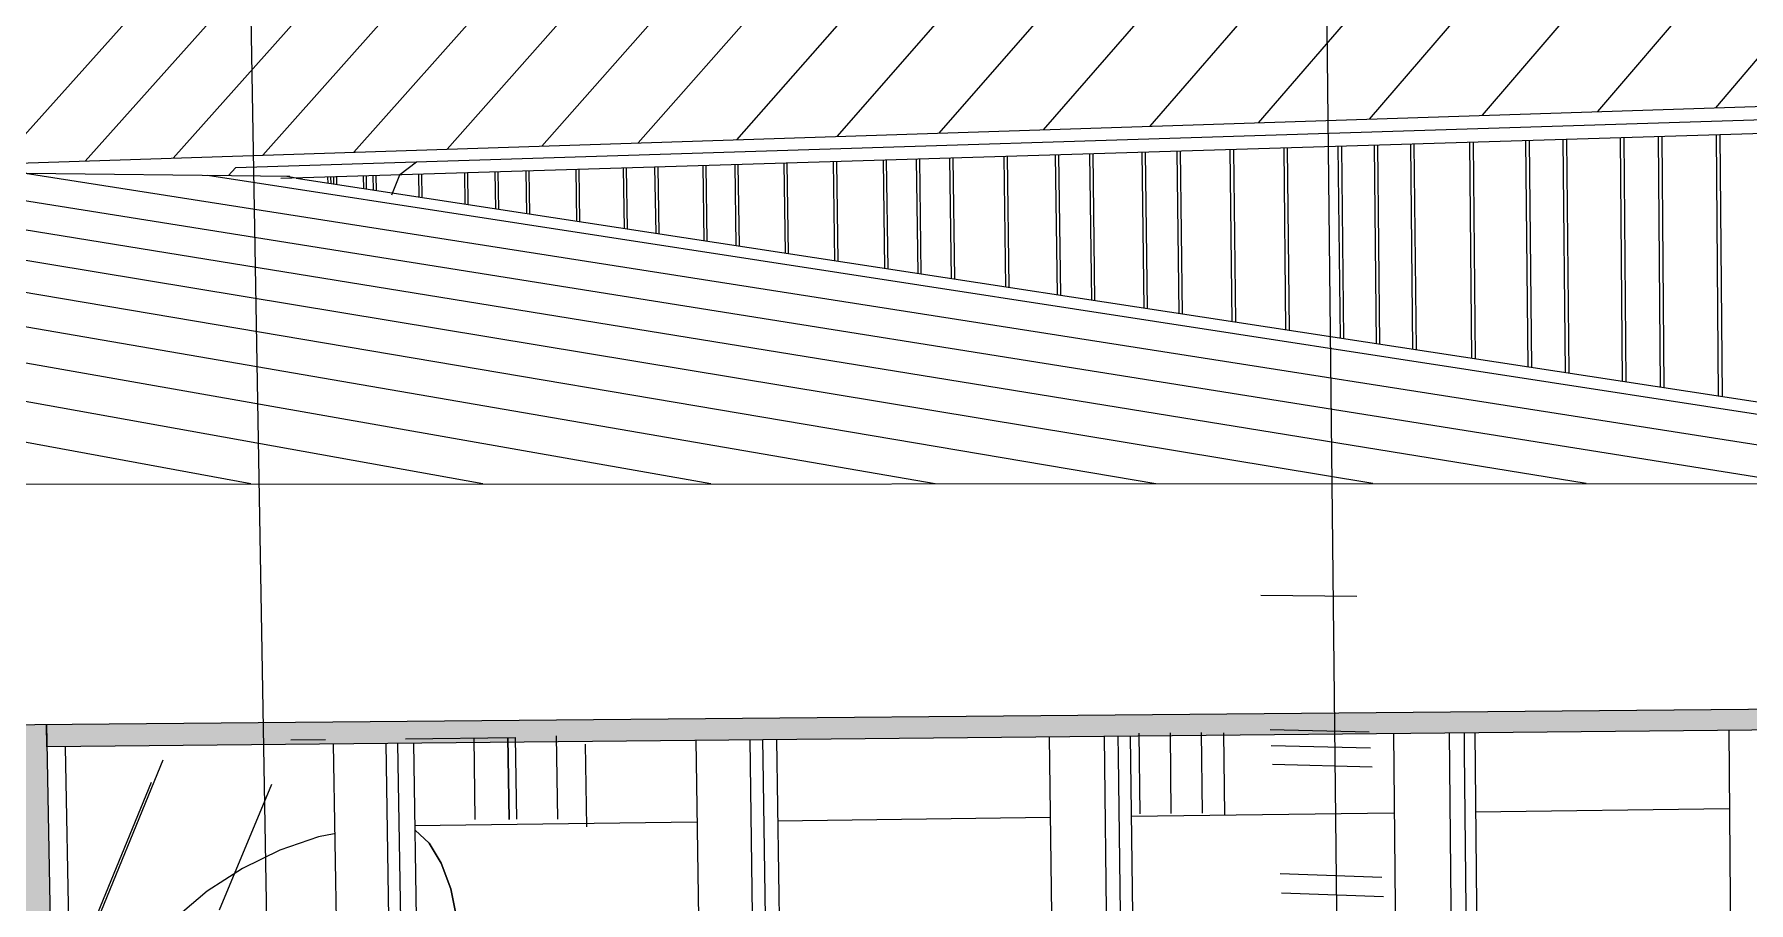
# Model space of a CAD drawing. Header units: inches. Extents: x 5690 to 5695, y -585 to 907.
# Drawn here: x 5690.4086 to 5690.5263, y 907.1718 to 907.2314 of the extents above; entities that cross this region are included whole.
import ezdxf

# ---------------------------------------------------------------- set-up
doc = ezdxf.new("R2010")
doc.units = ezdxf.units.IN
doc.header["$MEASUREMENT"] = 0
for name, color, linetype, lineweight in [('A-DOOR-2', 31, 'Continuous', 9), ('A-DOOR-FRAM', 31, 'Continuous', 9), ('A-FLOR-LEVL', 51, 'Continuous', 9), ('A-GLAZ-CURT', 52, 'Continuous', 9), ('A-GLAZ-CWMG', 51, 'Continuous', 9), ('A-ROOF', 132, 'Continuous', 13), ('A-ROOF-1', 132, 'Continuous', 9), ('A-ROOF-PATT-1', 132, 'Continuous', 9), ('A-WALL-PATT-1', 111, 'Continuous', 9), ('G-ANNO-SYMB-1', 111, 'Continuous', 9), ('I-WALL', 2, 'Continuous', 13), ('I-WALL-1', 2, 'Continuous', 9), ('M-HVAC-DUCT', 70, 'Continuous', 9), ('S-COLS', 52, 'Continuous', 9)]:
    doc.layers.add(name, color=color, linetype=linetype, lineweight=lineweight)

# ---------------------------------------------------------------- blocks, each defined once
blk = doc.blocks.new('FP_1-3D View 1')
at = {"layer": 'A-WALL-PATT-1'}
for p, q in [((5690.48718, 907.21227), (5690.48705, 907.22338)), ((5690.48741, 907.21224), (5690.48728, 907.22339)), ((5690.49083, 907.21171), (5690.4907, 907.22349)), ((5690.49107, 907.21168), (5690.49093, 907.2235)), ((5690.49452, 907.21115), (5690.49439, 907.2236)), ((5690.49476, 907.21111), (5690.49462, 907.22361)), ((5690.49825, 907.21058), (5690.49811, 907.22372)), ((5690.49849, 907.21054), (5690.49835, 907.22372)), ((5690.50073, 907.2102), (5690.50059, 907.22379)), ((5690.50097, 907.21016), (5690.50083, 907.2238)), ((5690.50322, 907.20982), (5690.50308, 907.22387)), ((5690.50347, 907.20978), (5690.50332, 907.22387)), ((5690.50728, 907.2092), (5690.50714, 907.22399)), ((5690.50753, 907.20916), (5690.50738, 907.224)), ((5690.51114, 907.20861), (5690.51099, 907.22411)), ((5690.51138, 907.20857), (5690.51124, 907.22411)), ((5690.5137, 907.20821), (5690.51355, 907.22418)), ((5690.51395, 907.20817), (5690.5138, 907.22419)), ((5690.51762, 907.20761), (5690.51747, 907.2243)), ((5690.51787, 907.20757), (5690.51772, 907.22431)), ((5690.52023, 907.20721), (5690.52008, 907.22438)), ((5690.52048, 907.20717), (5690.52033, 907.22439)), ((5690.52421, 907.2066), (5690.52407, 907.2245)), ((5690.52447, 907.20656), (5690.52432, 907.22451)), ((5690.44912, 907.2181), (5690.44905, 907.22223)), ((5690.44933, 907.21807), (5690.44926, 907.22224)), ((5690.45129, 907.21777), (5690.45122, 907.2223)), ((5690.4515, 907.21774), (5690.45143, 907.2223)), ((5690.4546, 907.21726), (5690.45452, 907.2224)), ((5690.45481, 907.21723), (5690.45474, 907.2224)), ((5690.4568, 907.21692), (5690.45672, 907.22246)), ((5690.45701, 907.21689), (5690.45693, 907.22247)), ((5690.46017, 907.21641), (5690.46008, 907.22256)), ((5690.46038, 907.21638), (5690.46029, 907.22257)), ((5690.46356, 907.21589), (5690.46347, 907.22267)), ((5690.46378, 907.21585), (5690.46369, 907.22267)), ((5690.46699, 907.21536), (5690.46689, 907.22277)), ((5690.46721, 907.21533), (5690.46711, 907.22278)), ((5690.46927, 907.21501), (5690.46917, 907.22284)), ((5690.46949, 907.21498), (5690.46939, 907.22285)), ((5690.47156, 907.21466), (5690.47146, 907.22291)), ((5690.47179, 907.21463), (5690.47168, 907.22292)), ((5690.47529, 907.21409), (5690.47518, 907.22302)), ((5690.47552, 907.21406), (5690.4754, 907.22303)), ((5690.47883, 907.21355), (5690.47871, 907.22313)), ((5690.47906, 907.21352), (5690.47894, 907.22314)), ((5690.48119, 907.21319), (5690.48106, 907.2232)), ((5690.48141, 907.21316), (5690.48129, 907.22321)), ((5690.48478, 907.21264), (5690.48466, 907.22331)), ((5690.48501, 907.2126), (5690.48489, 907.22332)), ((5690.42676, 907.22152), (5690.42676, 907.22155)), ((5690.42695, 907.22149), (5690.42695, 907.22156)), ((5690.42879, 907.22121), (5690.42878, 907.22162)), ((5690.42899, 907.22118), (5690.42898, 907.22162)), ((5690.4319, 907.22074), (5690.43188, 907.22171)), ((5690.4321, 907.2207), (5690.43208, 907.22172)), ((5690.43503, 907.22026), (5690.43501, 907.2218)), ((5690.43524, 907.22022), (5690.43521, 907.22181)), ((5690.4382, 907.21977), (5690.43816, 907.2219)), ((5690.4384, 907.21974), (5690.43837, 907.22191)), ((5690.4403, 907.21945), (5690.44026, 907.22196)), ((5690.4405, 907.21942), (5690.44046, 907.22197)), ((5690.44242, 907.21913), (5690.44237, 907.22203)), ((5690.44262, 907.21909), (5690.44258, 907.22203)), ((5690.44585, 907.2186), (5690.4458, 907.22213)), ((5690.44606, 907.21857), (5690.44601, 907.22214))]:
    blk.add_line(p, q, dxfattribs=at)
blk = doc.blocks.new('FP_13-3D View 1')
at = {"layer": 'A-ROOF-PATT-1'}
for p, q in [((5690.42349, 907.20055), (5690.3015, 907.22304)), ((5690.43941, 907.20055), (5690.31547, 907.22289)), ((5690.45506, 907.20056), (5690.32924, 907.22273)), ((5690.47045, 907.20056), (5690.34282, 907.22258)), ((5690.48559, 907.20056), (5690.35622, 907.22244)), ((5690.50048, 907.20057), (5690.36943, 907.22229)), ((5690.51512, 907.20057), (5690.38246, 907.22215)), ((5690.52953, 907.20057), (5690.39532, 907.222)), ((5690.5437, 907.20058), (5690.40801, 907.22186)), ((5690.55765, 907.20058), (5690.42052, 907.22172))]:
    blk.add_line(p, q, dxfattribs=at)
blk = doc.blocks.new('FP_21-3D View 1')
at = {"layer": 'A-WALL-PATT-1'}
for p, q in [((5690.50677, 907.18213), (5690.50676, 907.18346)), ((5690.4336, 907.18135), (5690.43358, 907.18275)), ((5690.45865, 907.18162), (5690.45863, 907.18299)), ((5690.48303, 907.18187), (5690.48301, 907.18323)), ((5690.43417, 907.14691), (5690.4336, 907.18135)), ((5690.4336, 907.18135), (5690.4336, 907.18135)), ((5690.45913, 907.14764), (5690.45865, 907.18162)), ((5690.45865, 907.18162), (5690.45865, 907.18162)), ((5690.48343, 907.14834), (5690.48303, 907.18187)), ((5690.48303, 907.18187), (5690.48303, 907.18187)), ((5690.5071, 907.14903), (5690.50677, 907.18213)), ((5690.50677, 907.18213), (5690.50677, 907.18213))]:
    blk.add_line(p, q, dxfattribs=at)
blk = doc.blocks.new('FP_46-3D View 1')
at = {"layer": 'S-COLS'}
for p, q in [((5690.48451, 907.1779), (5690.48445, 907.18344)), ((5690.48665, 907.17793), (5690.48659, 907.18346)), ((5690.48879, 907.17795), (5690.48872, 907.18348))]:
    blk.add_line(p, q, dxfattribs=at)
blk = doc.blocks.new('FP_49-3D View 1')
at = {"layer": 'A-WALL-PATT-1'}
for p, q in [((5690.42919, 907.22115), (5690.42918, 907.22163)), ((5690.42938, 907.22112), (5690.42938, 907.22163)), ((5690.43123, 907.22084), (5690.43122, 907.22169)), ((5690.43143, 907.22081), (5690.43142, 907.2217))]:
    blk.add_line(p, q, dxfattribs=at)
blk = doc.blocks.new('FP_50-3D View 1')
at = {"layer": 'A-ROOF-PATT-1'}
for p, q in [((5690.52401, 907.22638), (5690.6565, 907.38206)), ((5690.51592, 907.22612), (5690.64761, 907.38029)), ((5690.508, 907.22586), (5690.63889, 907.37855)), ((5690.50024, 907.2256), (5690.63034, 907.37685)), ((5690.49264, 907.22535), (5690.62195, 907.37518)), ((5690.48519, 907.22511), (5690.61372, 907.37354)), ((5690.47789, 907.22487), (5690.60564, 907.37193)), ((5690.47073, 907.22464), (5690.59771, 907.37035)), ((5690.46371, 907.22441), (5690.58993, 907.3688)), ((5690.45683, 907.22418), (5690.58229, 907.36728)), ((5690.45007, 907.22396), (5690.57478, 907.36578)), ((5690.44345, 907.22374), (5690.56741, 907.36432)), ((5690.43695, 907.22353), (5690.56017, 907.36287)), ((5690.43056, 907.22332), (5690.55305, 907.36146)), ((5690.4243, 907.22312), (5690.54606, 907.36006)), ((5690.41815, 907.22292), (5690.53919, 907.35869)), ((5690.41211, 907.22272), (5690.53244, 907.35735)), ((5690.40617, 907.22253), (5690.5258, 907.35603))]:
    blk.add_line(p, q, dxfattribs=at)

msp = doc.modelspace()

# ---------------------------------------------------------------- hatches: boundary and pattern name
at = {"layer": 'A-GLAZ-CWMG'}
for points in [[(5690.40949, 907.18251), (5690.54963, 907.18388), (5690.54961, 907.18532), (5690.40946, 907.18406), (5690.40947, 907.18392)], [(5690.40821, 907.05854), (5690.41181, 907.05883), (5690.40946, 907.18406), (5690.40581, 907.18403), (5690.4082, 907.05883)]]:
    msp.add_hatch(color=256, dxfattribs=at).paths.add_polyline_path(points, flags=0)

# ---------------------------------------------------------------- linework, layer by layer
at = {"layer": 'A-DOOR-2'}
msp.add_line((5690.43889, 907.1775), (5690.4388, 907.18312), dxfattribs=at)
at = {"layer": 'A-DOOR-FRAM'}
for p, q in [((5690.42623, 907.18299), (5690.42862, 907.18301)), ((5690.43411, 907.18306), (5690.44163, 907.18314)), ((5690.44122, 907.17752), (5690.44113, 907.18313)), ((5690.44163, 907.18314), (5690.44172, 907.17753)), ((5690.44456, 907.17754), (5690.44447, 907.18326))]:
    msp.add_line(p, q, dxfattribs=at)
at = {"layer": 'A-FLOR-LEVL'}
for p, q in [((5690.49279, 907.19291), (5690.49939, 907.19284)), ((5690.49344, 907.18368), (5690.50022, 907.18353)), ((5690.49351, 907.18259), (5690.50031, 907.18243)), ((5690.4936, 907.18131), (5690.50043, 907.18113)), ((5690.49412, 907.17381), (5690.5011, 907.17356)), ((5690.49422, 907.17248), (5690.50122, 907.17222))]:
    msp.add_line(p, q, dxfattribs=at)
at = {"layer": 'A-GLAZ-CWMG'}
for p, q in [((5690.40949, 907.18251), (5690.40946, 907.18406)), ((5690.40946, 907.18403), (5690.41181, 907.05852)), ((5690.54963, 907.18388), (5690.40949, 907.18251)), ((5690.50189, 907.18342), (5690.50251, 907.12341)), ((5690.50572, 907.18345), (5690.50689, 907.0658)), ((5690.50865, 907.06593), (5690.5075, 907.18346)), ((5690.5249, 907.18364), (5690.52519, 907.14826)), ((5690.41304, 907.06047), (5690.41077, 907.18248)), ((5690.42914, 907.18271), (5690.42951, 907.1606)), ((5690.43274, 907.18273), (5690.43477, 907.06034)), ((5690.43667, 907.06048), (5690.43466, 907.18275)), ((5690.45403, 907.18295), (5690.45472, 907.1362)), ((5690.45772, 907.18298), (5690.45945, 907.06221)), ((5690.4609, 907.09092), (5690.45959, 907.18299)), ((5690.47828, 907.18319), (5690.47916, 907.11267)), ((5690.48204, 907.18321), (5690.48348, 907.06403)), ((5690.48481, 907.10389), (5690.48386, 907.18323))]:
    msp.add_line(p, q, dxfattribs=at)
at = {"layer": 'A-ROOF'}
for p, q in [((5690.37023, 907.22135), (5690.86349, 907.23749)), ((5690.42617, 907.22166), (5690.20094, 907.22416)), ((5690.3916, 907.20054), (5690.56385, 907.20058)), ((5690.56392, 907.18541), (5690.39194, 907.18386)), ((5690.4096, 907.16237), (5690.41747, 907.1816))]:
    msp.add_line(p, q, dxfattribs=at)
at = {"layer": 'G-ANNO-SYMB-1'}
for p, q in [((5690.49631, 907.32743), (5690.50093, 906.89517)), ((5690.42211, 907.31201), (5690.42928, 906.89952))]:
    msp.add_line(p, q, dxfattribs=at)
at = {"layer": 'I-WALL'}
for p, q in [((5690.86346, 907.23615), (5690.42243, 907.22225)), ((5690.86351, 907.23479), (5690.42554, 907.22152)), ((5690.42196, 907.22172), (5690.42243, 907.22225)), ((5690.43486, 907.22264), (5690.43372, 907.22177)), ((5690.42659, 907.22155), (5690.42595, 907.22166)), ((5690.42659, 907.22155), (5690.56355, 907.20058)), ((5690.43316, 907.2204), (5690.43372, 907.22177)), ((5690.44113, 907.18313), (5690.44122, 907.17752)), ((5690.44655, 907.17701), (5690.44646, 907.18269)), ((5690.40904, 907.16146), (5690.41666, 907.18008)), ((5690.4249, 907.17992), (5690.42132, 907.17129))]:
    msp.add_line(p, q, dxfattribs=at)
at = {"layer": 'M-HVAC-DUCT'}
for p, q in [((5690.45964, 907.17742), (5690.47833, 907.17766)), ((5690.4839, 907.17773), (5690.50193, 907.17797)), ((5690.50753, 907.17804), (5690.52493, 907.17826)), ((5690.43471, 907.1771), (5690.45409, 907.17735))]:
    msp.add_line(p, q, dxfattribs=at)
for points in [[(5690.42921, 907.17653, 0), (5690.42814, 907.17631, 0), (5690.42547, 907.1754, 0), (5690.42291, 907.17415, 0), (5690.4205, 907.17258, 0), (5690.41879, 907.17114, 0)], [(5690.43779, 907.16849, 0), (5690.43762, 907.17068, 0), (5690.4372, 907.17274, 0), (5690.43655, 907.17452, 0), (5690.43572, 907.17589, 0), (5690.43476, 907.17677, 0)], [(5690.43476, 907.17677, 0), (5690.43572, 907.17589, 0), (5690.43655, 907.17452, 0), (5690.4372, 907.17274, 0), (5690.43762, 907.17068, 0), (5690.43779, 907.16849, 0)]]:
    msp.add_polyline3d(points, dxfattribs=at)
at = {"layer": 'S-COLS'}
msp.add_line((5690.49032, 907.1778), (5690.49026, 907.18345), dxfattribs=at)

# ---------------------------------------------------------------- block references
at = {"layer": 'A-GLAZ-CURT'}
msp.add_blockref('FP_21-3D View 1', (0, 0), dxfattribs=at)
at = {"layer": 'A-ROOF-1'}
for name in ['FP_50-3D View 1', 'FP_13-3D View 1']:
    msp.add_blockref(name, (0, 0), dxfattribs=at)
at = {"layer": 'I-WALL-1'}
for name in ['FP_1-3D View 1', 'FP_49-3D View 1']:
    msp.add_blockref(name, (0, 0), dxfattribs=at)
at = {"layer": 'S-COLS'}
msp.add_blockref('FP_46-3D View 1', (0, 0), dxfattribs=at)

doc.saveas('drawing.dxf')
